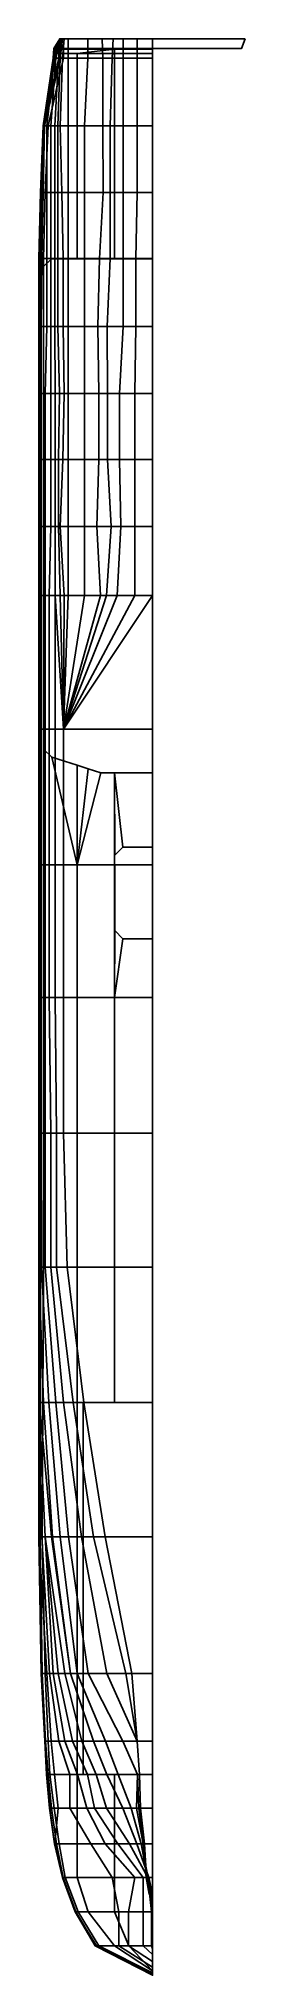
# Model space of a CAD drawing. Extents: x -4.2 to 3.4, y -36.1 to 35.8.
import ezdxf

# ---------------------------------------------------------------- set-up
doc = ezdxf.new("R2010")
doc.units = 0
doc.layers.get('0').update_dxf_attribs({"linetype": 'CONTINUOUS'})

msp = doc.modelspace()

# ---------------------------------------------------------------- linework, layer by layer
at = {"color": 1}
for points in [[(-3.44, 35.78, -0.52), (-3.44, 35.78, -0.52), (-3.67, 35.06, -0.52), (-3.685, 35.06, -0.345)], [(-3.445, 35.78, -0.21), (-3.44, 35.78, -0.52), (-3.685, 35.06, -0.345), (-3.685, 35.06, -0.21)], [(-3.44, 35.78, -0.52), (-3.44, 35.78, -0.52), (-3.64, 35.06, -0.64), (-3.67, 35.06, -0.52)], [(-3.44, 35.78, -0.52), (-3.43, 35.78, -0.67), (-3.585, 35.06, -0.74), (-3.64, 35.06, -0.64)], [(-3.43, 35.78, -0.67), (-3.405, 35.78, -0.735), (-3.495, 35.06, -0.825), (-3.585, 35.06, -0.74)], [(-3.405, 35.78, -0.735), (-3.345, 35.78, -0.785), (-3.435, 35.06, -0.855), (-3.495, 35.06, -0.825)], [(-1.46, 35.78, -0.345), (-1.875, 35.78, -0.345), (-3.445, 35.78, -0.21), (0, 35.78, -0.21)], [(-2.405, 35.78, -0.475), (-3.13, 35.78, -0.73), (-3.445, 35.78, -0.21)], [(-1.875, 35.78, -0.345), (-2.405, 35.78, -0.475), (-3.445, 35.78, -0.21)], [(-3.13, 35.78, -0.73), (-3.285, 35.78, -0.785), (-3.445, 35.78, -0.21)], [(-3.285, 35.78, -0.785), (-3.345, 35.78, -0.785), (-3.44, 35.78, -0.52), (-3.445, 35.78, -0.21)], [(-3.345, 35.78, -0.785), (-3.405, 35.78, -0.735), (-3.43, 35.78, -0.67), (-3.44, 35.78, -0.52)], [(-3.34, 35.06, -0.855), (-3.435, 35.06, -0.855), (-3.345, 35.78, -0.785), (-3.285, 35.78, -0.785)], [(-3.13, 35.06, -0.75), (-3.34, 35.06, -0.855), (-3.285, 35.78, -0.785), (-3.13, 35.78, -0.73)], [(-2.405, 35.06, -0.5), (-3.13, 35.06, -0.75), (-3.13, 35.78, -0.73), (-2.405, 35.78, -0.475)], [(-1.85, 35.06, -0.42), (-2.405, 35.06, -0.5), (-2.405, 35.78, -0.475), (-1.875, 35.78, -0.345)], [(-1.495, 35.06, -0.42), (-1.85, 35.06, -0.42), (-1.875, 35.78, -0.345), (-1.46, 35.78, -0.345)], [(-1.085, 35.06, -0.485), (-1.495, 35.06, -0.42), (-1.46, 35.78, -0.345), (-1.085, 35.78, -0.405)], [(-1.085, 35.78, -0.405), (-1.46, 35.78, -0.345), (0, 35.78, -0.21)], [(-0.57, 35.06, -0.595), (-1.085, 35.06, -0.485), (-1.085, 35.78, -0.405), (-0.57, 35.78, -0.535)], [(-0.57, 35.78, -0.54), (-1.085, 35.78, -0.405), (0, 35.78, -0.21)], [(0, 35.06, -0.77), (-0.57, 35.06, -0.595), (-0.57, 35.78, -0.535), (0, 35.78, -0.715)], [(0, 35.78, -0.715), (-0.57, 35.78, -0.54), (0, 35.78, -0.21)], [(-3.685, 35.06, -0.21), (-3.685, 35.06, -0.345), (-4.055, 32.54, -0.345), (-4.065, 32.54, -0.21)], [(-3.685, 35.06, -0.345), (-3.67, 35.06, -0.52), (-4.015, 32.54, -0.52), (-4.055, 32.54, -0.345)], [(-3.67, 35.06, -0.52), (-3.64, 35.06, -0.64), (-3.93, 32.54, -0.685), (-4.015, 32.54, -0.52)], [(-3.64, 35.06, -0.64), (-3.585, 35.06, -0.74), (-3.77, 32.54, -0.84), (-3.93, 32.54, -0.685)], [(-3.585, 35.06, -0.74), (-3.495, 35.06, -0.825), (-3.63, 32.54, -0.93), (-3.77, 32.54, -0.84)], [(-3.495, 35.06, -0.825), (-3.435, 35.06, -0.855), (-3.515, 32.54, -0.97), (-3.63, 32.54, -0.93)], [(-3.425, 32.54, -0.97), (-3.515, 32.54, -0.97), (-3.435, 35.06, -0.855), (-3.34, 35.06, -0.855)], [(-3.13, 32.54, -0.82), (-3.425, 32.54, -0.97), (-3.34, 35.06, -0.855), (-3.13, 35.06, -0.75)], [(-2.53, 32.54, -0.515), (-3.13, 32.54, -0.82), (-3.13, 35.06, -0.75), (-2.405, 35.06, -0.5)], [(-1.85, 32.54, -0.46), (-2.53, 32.54, -0.515), (-2.405, 35.06, -0.5), (-1.85, 35.06, -0.42)], [(-1.575, 32.54, -0.46), (-1.85, 32.54, -0.46), (-1.85, 35.06, -0.42), (-1.495, 35.06, -0.42)], [(-1.085, 32.54, -0.53), (-1.575, 32.54, -0.46), (-1.495, 35.06, -0.42), (-1.085, 35.06, -0.485)], [(-0.57, 32.54, -0.64), (-1.085, 32.54, -0.53), (-1.085, 35.06, -0.485), (-0.57, 35.06, -0.595)], [(0, 32.54, -0.83), (-0.57, 32.54, -0.64), (-0.57, 35.06, -0.595), (0, 35.06, -0.77)], [(-4.065, 32.54, -0.21), (-4.055, 32.54, -0.345), (-4.125, 30.07, -0.525), (-4.16, 30.07, -0.21)], [(-4.055, 32.54, -0.345), (-4.015, 32.54, -0.52), (-4.065, 30.07, -0.68), (-4.125, 30.07, -0.525)], [(-4.015, 32.54, -0.52), (-3.93, 32.54, -0.685), (-3.93, 30.07, -0.875), (-4.065, 30.07, -0.68)], [(-3.93, 32.54, -0.685), (-3.77, 32.54, -0.84), (-3.77, 30.07, -1.005), (-3.93, 30.07, -0.875)], [(-3.77, 32.54, -0.84), (-3.63, 32.54, -0.93), (-3.63, 30.07, -1.07), (-3.77, 30.07, -1.005)], [(-3.63, 32.54, -0.93), (-3.515, 32.54, -0.97), (-3.515, 30.07, -1.09), (-3.63, 30.07, -1.07)], [(-3.37, 30.07, -1.09), (-3.515, 30.07, -1.09), (-3.515, 32.54, -0.97), (-3.425, 32.54, -0.97)], [(-3.13, 30.07, -0.96), (-3.37, 30.07, -1.09), (-3.425, 32.54, -0.97), (-3.13, 32.54, -0.82)], [(-2.53, 30.07, -0.66), (-3.13, 30.07, -0.96), (-3.13, 32.54, -0.82), (-2.53, 32.54, -0.515)], [(-1.83, 30.07, -0.485), (-2.53, 30.07, -0.66), (-2.53, 32.54, -0.515), (-1.85, 32.54, -0.46)], [(-1.575, 30.07, -0.485), (-1.83, 30.07, -0.485), (-1.85, 32.54, -0.46), (-1.575, 32.54, -0.46)], [(-1.085, 30.07, -0.575), (-1.575, 30.07, -0.485), (-1.575, 32.54, -0.46), (-1.085, 32.54, -0.53)], [(-0.57, 30.07, -0.735), (-1.085, 30.07, -0.575), (-1.085, 32.54, -0.53), (-0.57, 32.54, -0.64)], [(0, 30.07, -0.985), (-0.57, 30.07, -0.735), (-0.57, 32.54, -0.64), (0, 32.54, -0.83)], [(-4.125, 30.07, -0.525), (-4.065, 30.07, -0.68), (-4.105, 27.62, -0.84), (-4.225, 27.62, -0.525)], [(-4.16, 30.07, -0.21), (-4.125, 30.07, -0.525), (-4.225, 27.62, -0.525), (-4.225, 27.62, -0.21)], [(-4.065, 30.07, -0.68), (-3.93, 30.07, -0.875), (-3.93, 27.62, -1.055), (-4.105, 27.62, -0.84)], [(-3.93, 30.07, -0.875), (-3.77, 30.07, -1.005), (-3.77, 27.62, -1.17), (-3.93, 27.62, -1.055)], [(-3.77, 30.07, -1.005), (-3.63, 30.07, -1.07), (-3.63, 27.62, -1.225), (-3.77, 27.62, -1.17)], [(-3.63, 30.07, -1.07), (-3.515, 30.07, -1.09), (-3.515, 27.62, -1.25), (-3.63, 27.62, -1.225)], [(-3.32, 27.62, -1.25), (-3.515, 27.62, -1.25), (-3.515, 30.07, -1.09), (-3.37, 30.07, -1.09)], [(-3.13, 27.62, -1.17), (-3.32, 27.62, -1.25), (-3.37, 30.07, -1.09), (-3.13, 30.07, -0.96)], [(-2.53, 27.62, -0.84), (-3.13, 27.62, -1.17), (-3.13, 30.07, -0.96), (-2.53, 30.07, -0.66)], [(-1.97, 27.62, -0.7), (-2.53, 27.62, -0.84), (-2.53, 30.07, -0.66), (-1.83, 30.07, -0.485)], [(-1.575, 27.62, -0.7), (-1.97, 27.62, -0.7), (-1.83, 30.07, -0.485), (-1.575, 30.07, -0.485)], [(-1.085, 27.62, -0.835), (-1.575, 27.62, -0.7), (-1.575, 30.07, -0.485), (-1.085, 30.07, -0.575)], [(-0.625, 27.62, -1.065), (-1.085, 27.62, -0.835), (-1.085, 30.07, -0.575), (-0.57, 30.07, -0.735)], [(0, 27.62, -1.48), (-0.625, 27.62, -1.065), (-0.57, 30.07, -0.735), (0, 30.07, -0.985)], [(-4.225, 27.62, -0.525), (-4.105, 27.62, -0.84), (-4.135, 25.1, -0.905), (-4.225, 25.1, -0.655)], [(-4.225, 27.62, -0.21), (-4.225, 27.62, -0.525), (-4.225, 25.1, -0.655), (-4.225, 25.1, -0.21)], [(-4.105, 27.62, -0.84), (-3.93, 27.62, -1.055), (-3.93, 25.1, -1.165), (-4.135, 25.1, -0.905)], [(-3.93, 27.62, -1.055), (-3.77, 27.62, -1.17), (-3.77, 25.1, -1.28), (-3.93, 25.1, -1.165)], [(-3.77, 27.62, -1.17), (-3.63, 27.62, -1.225), (-3.63, 25.1, -1.345), (-3.77, 25.1, -1.28)], [(-3.63, 27.62, -1.225), (-3.515, 27.62, -1.25), (-3.515, 25.1, -1.37), (-3.63, 25.1, -1.345)], [(-3.32, 25.1, -1.37), (-3.515, 25.1, -1.37), (-3.515, 27.62, -1.25), (-3.32, 27.62, -1.25)], [(-3.13, 25.1, -1.29), (-3.32, 25.1, -1.37), (-3.32, 27.62, -1.25), (-3.13, 27.62, -1.17)], [(-2.53, 25.1, -1.04), (-3.13, 25.1, -1.29), (-3.13, 27.62, -1.17), (-2.53, 27.62, -0.84)], [(-2.025, 25.1, -0.94), (-2.53, 25.1, -1.04), (-2.53, 27.62, -0.84), (-1.97, 27.62, -0.7)], [(-1.685, 25.1, -0.94), (-2.025, 25.1, -0.94), (-1.97, 27.62, -0.7), (-1.575, 27.62, -0.7)], [(-1.085, 25.1, -1.08), (-1.685, 25.1, -0.94), (-1.575, 27.62, -0.7), (-1.085, 27.62, -0.835)], [(-0.625, 25.1, -1.38), (-1.085, 25.1, -1.08), (-1.085, 27.62, -0.835), (-0.625, 27.62, -1.065)], [(0, 25.1, -1.98), (-0.625, 25.1, -1.38), (-0.625, 27.62, -1.065), (0, 27.62, -1.48)], [(-4.225, 25.1, -0.655), (-4.135, 25.1, -0.905), (-4.135, 22.61, -1.01), (-4.225, 22.61, -0.74)], [(-4.225, 25.1, -0.21), (-4.225, 25.1, -0.655), (-4.225, 22.61, -0.74), (-4.225, 22.61, -0.21)], [(-4.135, 25.1, -0.905), (-3.93, 25.1, -1.165), (-3.98, 22.61, -1.225), (-4.135, 22.61, -1.01)], [(-3.93, 25.1, -1.165), (-3.77, 25.1, -1.28), (-3.77, 22.61, -1.4), (-3.98, 22.61, -1.225)], [(-3.77, 25.1, -1.28), (-3.63, 25.1, -1.345), (-3.61, 22.61, -1.48), (-3.77, 22.61, -1.4)], [(-3.63, 25.1, -1.345), (-3.515, 25.1, -1.37), (-3.45, 22.61, -1.51), (-3.61, 22.61, -1.48)], [(-3.275, 22.61, -1.505), (-3.45, 22.61, -1.51), (-3.515, 25.1, -1.37), (-3.32, 25.1, -1.37)], [(-3.13, 22.61, -1.44), (-3.275, 22.61, -1.505), (-3.32, 25.1, -1.37), (-3.13, 25.1, -1.29)], [(-2.53, 22.61, -1.215), (-3.13, 22.61, -1.44), (-3.13, 25.1, -1.29), (-2.53, 25.1, -1.04)], [(-1.99, 22.61, -1.13), (-2.53, 22.61, -1.215), (-2.53, 25.1, -1.04), (-2.025, 25.1, -0.94)], [(-1.665, 22.61, -1.135), (-1.99, 22.61, -1.13), (-2.025, 25.1, -0.94), (-1.685, 25.1, -0.94)], [(-1.23, 22.61, -1.225), (-1.665, 22.61, -1.135), (-1.685, 25.1, -0.94), (-1.085, 25.1, -1.08)], [(-0.655, 22.61, -1.505), (-1.23, 22.61, -1.225), (-1.085, 25.1, -1.08), (-0.625, 25.1, -1.38)], [(0, 22.61, -1.98), (-0.655, 22.61, -1.505), (-0.625, 25.1, -1.38), (0, 25.1, -1.98)], [(-4.225, 22.61, -0.74), (-4.135, 22.61, -1.01), (-4.135, 20.15, -1.1), (-4.225, 20.15, -0.74)], [(-4.225, 22.61, -0.21), (-4.225, 22.61, -0.74), (-4.225, 20.15, -0.74), (-4.225, 20.15, -0.21)], [(-4.135, 22.61, -1.01), (-3.98, 22.61, -1.225), (-3.98, 20.15, -1.345), (-4.135, 20.15, -1.1)], [(-3.98, 22.61, -1.225), (-3.77, 22.61, -1.4), (-3.77, 20.15, -1.535), (-3.98, 20.15, -1.345)], [(-3.77, 22.61, -1.4), (-3.61, 22.61, -1.48), (-3.61, 20.15, -1.615), (-3.77, 20.15, -1.535)], [(-3.61, 22.61, -1.48), (-3.45, 22.61, -1.51), (-3.49, 20.15, -1.65), (-3.61, 20.15, -1.615)], [(-3.325, 20.15, -1.65), (-3.49, 20.15, -1.65), (-3.45, 22.61, -1.51), (-3.275, 22.61, -1.505)], [(-3.13, 20.15, -1.595), (-3.325, 20.15, -1.65), (-3.275, 22.61, -1.505), (-3.13, 22.61, -1.44)], [(-2.53, 20.15, -1.435), (-3.13, 20.15, -1.595), (-3.13, 22.61, -1.44), (-2.53, 22.61, -1.215)], [(-1.99, 20.15, -1.37), (-2.53, 20.15, -1.435), (-2.53, 22.61, -1.215), (-1.99, 22.61, -1.13)], [(-1.665, 20.15, -1.37), (-1.99, 20.15, -1.37), (-1.99, 22.61, -1.13), (-1.665, 22.61, -1.135)], [(-1.23, 20.15, -1.44), (-1.665, 20.15, -1.37), (-1.665, 22.61, -1.135), (-1.23, 22.61, -1.225)], [(-0.655, 20.15, -1.645), (-1.23, 20.15, -1.44), (-1.23, 22.61, -1.225), (-0.655, 22.61, -1.505)], [(0, 20.15, -1.98), (-0.655, 20.15, -1.645), (-0.655, 22.61, -1.505), (0, 22.61, -1.98)], [(-4.225, 20.15, -0.21), (-4.225, 20.15, -0.74), (-4.225, 17.67, -0.99), (-4.225, 17.67, -0.21)], [(-4.225, 20.15, -0.74), (-4.135, 20.15, -1.1), (-4.135, 17.67, -1.255), (-4.225, 17.67, -0.99)], [(-4.135, 20.15, -1.1), (-3.98, 20.15, -1.345), (-3.98, 17.67, -1.47), (-4.135, 17.67, -1.255)], [(-3.98, 20.15, -1.345), (-3.77, 20.15, -1.535), (-3.77, 17.67, -1.665), (-3.98, 17.67, -1.47)], [(-3.77, 20.15, -1.535), (-3.61, 20.15, -1.615), (-3.61, 17.67, -1.74), (-3.77, 17.67, -1.665)], [(-3.61, 20.15, -1.615), (-3.49, 20.15, -1.65), (-3.49, 17.67, -1.77), (-3.61, 17.67, -1.74)], [(-3.425, 17.67, -1.77), (-3.49, 17.67, -1.77), (-3.49, 20.15, -1.65), (-3.325, 20.15, -1.65)], [(-3.13, 17.67, -1.72), (-3.425, 17.67, -1.77), (-3.325, 20.15, -1.65), (-3.13, 20.15, -1.595)], [(-2.53, 17.67, -1.64), (-3.13, 17.67, -1.72), (-3.13, 20.15, -1.595), (-2.53, 20.15, -1.435)], [(-2.07, 17.67, -1.595), (-2.53, 17.67, -1.64), (-2.53, 20.15, -1.435), (-1.99, 20.15, -1.37)], [(-1.535, 17.67, -1.595), (-2.07, 17.67, -1.595), (-1.99, 20.15, -1.37), (-1.665, 20.15, -1.37)], [(-1.175, 17.67, -1.655), (-1.535, 17.67, -1.595), (-1.665, 20.15, -1.37), (-1.23, 20.15, -1.44)], [(-0.655, 17.67, -1.76), (-1.175, 17.67, -1.655), (-1.23, 20.15, -1.44), (-0.655, 20.15, -1.645)], [(0, 17.67, -1.98), (-0.655, 17.67, -1.76), (-0.655, 20.15, -1.645), (0, 20.15, -1.98)], [(-4.225, 17.67, -0.21), (-4.225, 17.67, -0.99), (-4.225, 15.1, -1.15), (-4.225, 15.1, -0.21)], [(-4.225, 17.67, -0.99), (-4.135, 17.67, -1.255), (-4.135, 15.1, -1.375), (-4.225, 15.1, -1.15)], [(-4.135, 17.67, -1.255), (-3.98, 17.67, -1.47), (-3.98, 15.1, -1.59), (-4.135, 15.1, -1.375)], [(-3.98, 17.67, -1.47), (-3.77, 17.67, -1.665), (-3.835, 15.1, -1.72), (-3.98, 15.1, -1.59)], [(-3.77, 17.67, -1.665), (-3.61, 17.67, -1.74), (-3.61, 15.1, -1.845), (-3.835, 15.1, -1.72)], [(-3.61, 17.67, -1.74), (-3.49, 17.67, -1.77), (-3.43, 15.1, -1.88), (-3.61, 15.1, -1.845)], [(-3.28, 15.1, -1.88), (-3.43, 15.1, -1.88), (-3.49, 17.67, -1.77), (-3.425, 17.67, -1.77)], [(-3.13, 15.1, -1.86), (-3.28, 15.1, -1.88), (-3.425, 17.67, -1.77), (-3.13, 17.67, -1.72)], [(-2.53, 15.1, -1.815), (-3.13, 15.1, -1.86), (-3.13, 17.67, -1.72), (-2.53, 17.67, -1.64)], [(-1.93, 15.1, -1.795), (-2.53, 15.1, -1.815), (-2.53, 17.67, -1.64), (-2.07, 17.67, -1.595)], [(-1.705, 15.1, -1.795), (-1.93, 15.1, -1.795), (-2.07, 17.67, -1.595), (-1.535, 17.67, -1.595)], [(-1.315, 15.1, -1.815), (-1.705, 15.1, -1.795), (-1.535, 17.67, -1.595), (-1.175, 17.67, -1.655)], [(-0.655, 15.1, -1.875), (-1.315, 15.1, -1.815), (-1.175, 17.67, -1.655), (-0.655, 17.67, -1.76)], [(0, 15.1, -1.98), (-0.655, 15.1, -1.875), (-0.655, 17.67, -1.76), (0, 17.67, -1.98)], [(-4.225, 15.1, -0.21), (-4.225, 15.1, -1.15), (-4.225, 10.14, -1.22), (-4.225, 10.14, -0.21)], [(-4.225, 15.1, -1.15), (-4.135, 15.1, -1.375), (-4.135, 10.14, -1.435), (-4.225, 10.14, -1.22)], [(-4.135, 15.1, -1.375), (-3.98, 15.1, -1.59), (-3.98, 10.14, -1.655), (-4.135, 10.14, -1.435)], [(-3.98, 15.1, -1.59), (-3.835, 15.1, -1.72), (-3.835, 10.14, -1.78), (-3.98, 10.14, -1.655)], [(-3.835, 15.1, -1.72), (-3.61, 15.1, -1.845), (-3.61, 10.14, -1.895), (-3.835, 10.14, -1.78)], [(-3.61, 15.1, -1.845), (-3.61, 15.1, -1.845), (-3.305, 10.14, -1.95), (-3.61, 10.14, -1.895)], [(-3.61, 15.1, -1.845), (-3.61, 15.1, -1.845), (-3.43, 15.1, -1.88), (-3.305, 10.14, -1.95)], [(-3.43, 15.1, -1.88), (-3.43, 15.1, -1.88), (-3.28, 15.1, -1.88), (-3.305, 10.14, -1.95)], [(0, 10.14, -1.99), (-3.305, 10.14, -1.95), (0, 15.1, -1.98)], [(-0.655, 15.1, -1.875), (-0.655, 15.1, -1.875), (0, 15.1, -1.98), (-3.305, 10.14, -1.95)], [(-1.315, 15.1, -1.815), (-1.315, 15.1, -1.815), (-0.655, 15.1, -1.875), (-3.305, 10.14, -1.95)], [(-1.705, 15.1, -1.795), (-1.705, 15.1, -1.795), (-1.315, 15.1, -1.815), (-3.305, 10.14, -1.95)], [(-1.93, 15.1, -1.795), (-1.93, 15.1, -1.795), (-1.705, 15.1, -1.795), (-3.305, 10.14, -1.95)], [(-2.53, 15.1, -1.815), (-2.53, 15.1, -1.815), (-1.93, 15.1, -1.795), (-3.305, 10.14, -1.95)], [(-3.13, 15.1, -1.86), (-3.13, 15.1, -1.86), (-2.53, 15.1, -1.815), (-3.305, 10.14, -1.95)], [(-3.28, 15.1, -1.88), (-3.28, 15.1, -1.88), (-3.13, 15.1, -1.86), (-3.305, 10.14, -1.95)], [(-4.225, 10.14, -1.22), (-4.135, 10.14, -1.435), (-4.135, 5.1, -1.435), (-4.225, 5.1, -1.22)], [(-4.225, 10.14, -0.21), (-4.225, 10.14, -1.22), (-4.225, 5.1, -1.22), (-4.225, 5.1, -0.21)], [(-4.135, 10.14, -1.435), (-3.98, 10.14, -1.655), (-3.98, 5.1, -1.655), (-4.135, 5.1, -1.435)], [(-3.98, 10.14, -1.655), (-3.835, 10.14, -1.78), (-3.835, 5.1, -1.78), (-3.98, 5.1, -1.655)], [(-3.835, 10.14, -1.78), (-3.61, 10.14, -1.895), (-3.61, 5.1, -1.895), (-3.835, 5.1, -1.78)], [(-3.61, 10.14, -1.895), (-3.305, 10.14, -1.95), (-3.305, 5.1, -1.95), (-3.61, 5.1, -1.895)], [(0, 5.1, -1.99), (-3.305, 5.1, -1.95), (-3.305, 10.14, -1.95), (0, 10.14, -1.99)], [(-4.225, 5.1, -0.21), (-4.225, 5.1, -1.22), (-4.225, 0.18, -1.22), (-4.225, 0.18, -0.21)], [(-4.225, 5.1, -1.22), (-4.135, 5.1, -1.435), (-4.135, 0.18, -1.435), (-4.225, 0.18, -1.22)], [(-4.135, 5.1, -1.435), (-3.98, 5.1, -1.655), (-3.98, 0.18, -1.655), (-4.135, 0.18, -1.435)], [(-3.98, 5.1, -1.655), (-3.835, 5.1, -1.78), (-3.835, 0.18, -1.78), (-3.98, 0.18, -1.655)], [(-3.835, 5.1, -1.78), (-3.61, 5.1, -1.895), (-3.61, 0.18, -1.895), (-3.835, 0.18, -1.78)], [(-3.61, 5.1, -1.895), (-3.305, 5.1, -1.95), (-3.305, 0.18, -1.95), (-3.61, 0.18, -1.895)], [(0, 0.18, -1.99), (-3.305, 0.18, -1.95), (-3.305, 5.1, -1.95), (0, 5.1, -1.99)], [(-4.225, 0.18, -0.21), (-4.225, 0.18, -1.22), (-4.225, -4.86, -1.22), (-4.225, -4.86, -0.21)], [(-4.225, 0.18, -1.22), (-4.135, 0.18, -1.435), (-4.14, -4.86, -1.495), (-4.225, -4.86, -1.22)], [(-4.135, 0.18, -1.435), (-3.98, 0.18, -1.655), (-3.98, -4.86, -1.72), (-4.14, -4.86, -1.495)], [(-3.98, 0.18, -1.655), (-3.835, 0.18, -1.78), (-3.775, -4.86, -1.885), (-3.98, -4.86, -1.72)], [(-3.835, 0.18, -1.78), (-3.61, 0.18, -1.895), (-3.56, -4.86, -1.97), (-3.775, -4.86, -1.885)], [(-3.61, 0.18, -1.895), (-3.305, 0.18, -1.95), (-3.305, -4.86, -1.99), (-3.56, -4.86, -1.97)], [(0, -4.86, -1.99), (-3.305, -4.86, -1.99), (-3.305, 0.18, -1.95), (0, 0.18, -1.99)], [(-4.225, -4.86, -1.22), (-4.14, -4.86, -1.495), (-4.125, -9.84, -1.07), (-4.225, -9.84, -0.73)], [(-4.225, -4.86, -0.21), (-4.225, -4.86, -1.22), (-4.225, -9.84, -0.73), (-4.225, -9.84, -0.21)], [(-4.14, -4.86, -1.495), (-3.98, -4.86, -1.72), (-3.98, -9.84, -1.345), (-4.125, -9.84, -1.07)], [(-3.98, -4.86, -1.72), (-3.775, -4.86, -1.885), (-3.775, -9.84, -1.585), (-3.98, -9.84, -1.345)], [(-3.775, -4.86, -1.885), (-3.56, -4.86, -1.97), (-3.56, -9.84, -1.72), (-3.775, -9.84, -1.585)], [(-3.56, -4.86, -1.97), (-3.305, -4.86, -1.99), (-3.165, -9.84, -1.845), (-3.56, -9.84, -1.72)], [(0, -9.84, -1.815), (-3.165, -9.84, -1.845), (-3.305, -4.86, -1.99), (0, -4.86, -1.99)], [(-4.225, -9.84, -0.73), (-4.125, -9.84, -1.07), (-3.845, -14.86, -1.07), (-4.045, -14.86, -0.73)], [(-4.225, -9.84, -0.21), (-4.225, -9.84, -0.73), (-4.045, -14.86, -0.73), (-4.2, -14.86, -0.21)], [(-4.125, -9.84, -1.07), (-3.98, -9.84, -1.345), (-3.595, -14.86, -1.315), (-3.845, -14.86, -1.07)], [(-3.98, -9.84, -1.345), (-3.775, -9.84, -1.585), (-3.3, -14.86, -1.515), (-3.595, -14.86, -1.315)], [(-3.775, -9.84, -1.585), (-3.56, -9.84, -1.72), (-2.94, -14.86, -1.655), (-3.3, -14.86, -1.515)], [(-3.56, -9.84, -1.72), (-3.165, -9.84, -1.845), (-2.545, -14.86, -1.7), (-2.94, -14.86, -1.655)], [(0, -14.86, -1.675), (-2.545, -14.86, -1.7), (-3.165, -9.84, -1.845), (0, -9.84, -1.815)], [(-4.2, -14.86, -0.21), (-4.045, -14.86, -0.73), (-3.715, -19.85, -0.295), (-3.755, -19.85, -0.21)], [(-4.045, -14.86, -0.73), (-3.845, -14.86, -1.07), (-3.435, -19.85, -0.72), (-3.715, -19.85, -0.295)], [(-3.845, -14.86, -1.07), (-3.595, -14.86, -1.315), (-3.115, -19.85, -1.015), (-3.435, -19.85, -0.72)], [(-3.595, -14.86, -1.315), (-3.3, -14.86, -1.515), (-2.64, -19.85, -1.3), (-3.115, -19.85, -1.015)], [(-3.3, -14.86, -1.515), (-2.94, -14.86, -1.655), (-2.19, -19.85, -1.465), (-2.64, -19.85, -1.3)], [(-2.94, -14.86, -1.655), (-2.545, -14.86, -1.7), (-1.76, -19.85, -1.53), (-2.19, -19.85, -1.465)], [(0, -19.85, -1.53), (-1.76, -19.85, -1.53), (-2.545, -14.86, -1.7), (0, -14.86, -1.675)], [(-3.755, -19.85, -0.21), (-3.715, -19.85, -0.295), (-3.045, -24.925, -0.21)], [(-3.715, -19.85, -0.295), (-3.435, -19.85, -0.72), (-2.795, -24.925, -0.425), (-3.045, -24.925, -0.21)], [(-3.435, -19.85, -0.72), (-3.115, -19.85, -1.015), (-2.395, -24.925, -0.695), (-2.795, -24.925, -0.425)], [(-3.115, -19.85, -1.015), (-2.64, -19.85, -1.3), (-1.69, -24.925, -1.065), (-2.395, -24.925, -0.695)], [(-2.64, -19.85, -1.3), (-2.19, -19.85, -1.465), (-0.99, -24.925, -1.325), (-1.69, -24.925, -1.065)], [(-2.19, -19.85, -1.465), (-1.76, -19.85, -1.53), (-0.765, -24.925, -1.37), (-0.99, -24.925, -1.325)], [(0, -24.925, -1.37), (-0.765, -24.925, -1.37), (-1.76, -19.85, -1.53), (0, -19.85, -1.53)], [(-3.045, -24.925, -0.21), (-2.795, -24.925, -0.425), (-1.74, -27.44, -0.595), (-2.195, -27.44, -0.21)], [(-2.795, -24.925, -0.425), (-2.395, -24.925, -0.695), (-1.1, -27.44, -1.01), (-1.74, -27.44, -0.595)], [(-2.395, -24.925, -0.695), (-1.69, -24.925, -1.065), (-0.57, -27.44, -1.285), (-1.1, -27.44, -1.01)], [(-1.69, -24.925, -1.065), (-0.99, -24.925, -1.325), (-0.57, -27.44, -1.285)], [(-0.99, -24.925, -1.325), (-0.765, -24.925, -1.37), (-0.57, -27.44, -1.285)], [(0, -27.44, -1.285), (-0.57, -27.44, -1.285), (-0.765, -24.925, -1.37), (0, -24.925, -1.37)], [(-2.195, -27.44, -0.21), (-1.74, -27.44, -0.595), (-1.28, -28.67, -0.595), (-1.695, -28.67, -0.21)], [(-1.74, -27.44, -0.595), (-1.1, -27.44, -1.01), (-0.56, -28.67, -1.225), (-1.28, -28.67, -0.595)], [(-1.1, -27.44, -1.01), (-0.57, -27.44, -1.285), (-0.48, -28.67, -1.25), (-0.56, -28.67, -1.225)], [(0, -28.67, -1.25), (-0.48, -28.67, -1.25), (-0.57, -27.44, -1.285), (0, -27.44, -1.285)], [(-1.695, -28.67, -0.21), (-1.28, -28.67, -0.595), (-0.795, -29.93, -0.595), (-1.105, -29.93, -0.21)], [(-1.28, -28.67, -0.595), (-0.56, -28.67, -1.225), (-0.59, -29.93, -0.955), (-0.795, -29.93, -0.595)], [(-0.56, -28.67, -1.225), (-0.56, -28.67, -1.225), (-0.505, -29.93, -1.16), (-0.59, -29.93, -0.955)], [(-0.56, -28.67, -1.225), (-0.48, -28.67, -1.25), (-0.45, -29.93, -1.22), (-0.505, -29.93, -1.16)], [(0, -29.93, -1.22), (-0.45, -29.93, -1.22), (-0.48, -28.67, -1.25), (0, -28.67, -1.25)], [(-1.105, -29.93, -0.21), (-0.795, -29.93, -0.595), (-0.415, -31.245, -0.595), (-0.58, -31.245, -0.21)], [(-0.795, -29.93, -0.595), (-0.59, -29.93, -0.955), (-0.35, -31.245, -0.955), (-0.415, -31.245, -0.595)], [(-0.59, -29.93, -0.955), (-0.505, -29.93, -1.16), (-0.35, -31.245, -1.14), (-0.35, -31.245, -0.955)], [(-0.505, -29.93, -1.16), (-0.45, -29.93, -1.22), (-0.295, -31.245, -1.17), (-0.35, -31.245, -1.14)], [(0, -31.245, -1.17), (-0.295, -31.245, -1.17), (-0.45, -29.93, -1.22), (0, -29.93, -1.22)], [(-0.58, -31.245, -0.21), (-0.415, -31.245, -0.595), (-0.155, -32.505, -0.605), (-0.135, -32.505, -0.21)], [(-0.415, -31.245, -0.595), (-0.415, -31.245, -0.595), (-0.185, -32.505, -0.775), (-0.155, -32.505, -0.605)], [(-0.415, -31.245, -0.595), (-0.35, -31.245, -0.955), (-0.235, -32.505, -0.955), (-0.185, -32.505, -0.775)], [(-0.35, -31.245, -0.955), (-0.35, -31.245, -1.14), (-0.24, -32.505, -1.09), (-0.235, -32.505, -0.955)], [(-0.35, -31.245, -1.14), (-0.295, -31.245, -1.17), (-0.22, -32.505, -1.115), (-0.24, -32.505, -1.09)], [(0, -32.505, -1.115), (-0.22, -32.505, -1.115), (-0.295, -31.245, -1.17), (0, -31.245, -1.17)], [(-0.24, -32.505, -1.09), (-0.22, -32.505, -1.115), (-0.05, -33.115, -1.08), (-0.095, -33.115, -1.04)], [(-0.235, -32.505, -0.955), (-0.24, -32.505, -1.09), (-0.095, -33.115, -1.04), (-0.125, -33.115, -0.955)], [(-0.185, -32.505, -0.775), (-0.235, -32.505, -0.955), (-0.125, -33.115, -0.955), (-0.07, -33.115, -0.775)], [(0, -33.115, -1.08), (-0.05, -33.115, -1.08), (-0.22, -32.505, -1.115), (0, -32.505, -1.115)], [(-0.155, -32.505, -0.605), (-0.185, -32.505, -0.775), (-0.07, -33.115, -0.775), (-0.03, -33.115, -0.71)], [(-0.135, -32.505, -0.21), (-0.155, -32.505, -0.605), (-0.03, -33.115, -0.71), (0, -33.115, -0.7)], [(-0.07, -33.115, -0.775), (-0.125, -33.115, -0.955), (0, -33.19, -0.955), (0, -33.22, -0.775)], [(-0.125, -33.115, -0.955), (-0.095, -33.115, -1.04), (0, -33.16, -1.04), (0, -33.19, -0.955)], [(-0.095, -33.115, -1.04), (-0.05, -33.115, -1.08), (0, -33.13, -1.07), (0, -33.16, -1.04)], [(-0.03, -33.115, -0.71), (-0.07, -33.115, -0.775), (0, -33.22, -0.775), (0, -33.18, -0.71)], [(0, -33.13, -1.07), (0, -33.13, -1.07), (-0.05, -33.115, -1.08), (0, -33.115, -1.08)], [(0, -33.115, -0.7), (-0.03, -33.115, -0.71), (0, -33.18, -0.71), (0, -33.15, -0.7)]]:
    msp.add_3dface(points, dxfattribs=at)
for points in [[(-3.445, 35.78, 0.245), (-3.445, 35.78, -0.21), (-3.685, 35.06, -0.21), (-3.67, 35.42, 1.425)], [(-3.67, 35.42, 1.425), (-3.685, 35.06, -0.21), (-3.685, 35.06, -0.21), (-3.67, 35.39, 1.605)], [(-3.67, 35.39, 1.605), (-3.685, 35.06, -0.21), (-3.685, 35.06, -0.21), (-3.67, 35.23, 1.735)], [(-3.445, 35.78, 0.245), (-3.445, 35.78, 0.245), (-3.67, 35.42, 1.425), (-3.605, 35.42, 2)], [(-3.605, 35.42, 2), (-3.67, 35.42, 1.425), (-3.67, 35.39, 1.605), (-3.605, 35.39, 2.18)], [(-3.605, 35.39, 2.18), (-3.67, 35.39, 1.605), (-3.67, 35.23, 1.735), (-3.605, 35.23, 2.31)], [(-3.445, 35.78, 0.245), (-3.445, 35.78, 0.245), (-3.605, 35.42, 2), (-3.48, 35.42, 2.575)], [(-3.48, 35.42, 2.575), (-3.605, 35.42, 2), (-3.605, 35.39, 2.18), (-3.48, 35.39, 2.755)], [(-3.48, 35.39, 2.755), (-3.605, 35.39, 2.18), (-3.605, 35.23, 2.31), (-3.48, 35.23, 2.885)], [(-3.445, 35.78, 0.245), (-3.445, 35.78, 0.245), (-3.48, 35.42, 2.575), (-3.415, 35.42, 2.675)], [(-3.415, 35.42, 2.675), (-3.48, 35.42, 2.575), (-3.48, 35.39, 2.755), (-3.415, 35.39, 2.855)], [(-3.415, 35.39, 2.855), (-3.48, 35.39, 2.755), (-3.48, 35.23, 2.885), (-3.415, 35.23, 2.985)], [(-3.445, 35.78, 0.245), (-3.445, 35.78, 0.245), (-3.415, 35.42, 2.675), (-3.31, 35.42, 2.72)], [(0, 35.78, 0.245), (-3.445, 35.78, 0.245), (-3.31, 35.42, 2.72), (0, 35.42, 2.82)], [(0, 35.78, -0.21), (-3.445, 35.78, -0.21), (-3.445, 35.78, 0.245), (0, 35.78, 0.245)], [(-3.31, 35.42, 2.72), (-3.415, 35.42, 2.675), (-3.415, 35.39, 2.855), (-3.31, 35.39, 2.9)], [(-3.31, 35.39, 2.9), (-3.415, 35.39, 2.855), (-3.415, 35.23, 2.985), (-3.31, 35.23, 3.03)], [(0, 35.42, 2.82), (-3.31, 35.42, 2.72), (-3.31, 35.39, 2.9), (-1.415, 35.39, 2.98)], [(-1.415, 35.39, 2.98), (-3.31, 35.39, 2.9), (-3.31, 35.23, 3.03), (-2.8, 35.23, 3.055)], [(-1.415, 35.39, 2.98), (-1.415, 35.39, 2.98), (-2.8, 35.23, 3.055), (-1.415, 35.23, 3.11)], [(0, 35.42, 2.82), (0, 35.42, 2.82), (-1.415, 35.39, 2.98)], [(0, 35.42, 2.82), (0, 35.42, 2.82), (-1.415, 35.39, 2.98), (0, 35.39, 3)], [(0, 35.39, 3), (-1.415, 35.39, 2.98), (-1.415, 35.23, 3.11), (0, 35.23, 3.13)], [(3.445, 35.78, 0.245), (0, 35.78, 0.245), (0, 35.42, 2.82), (3.31, 35.42, 2.72)], [(-3.48, 35.06, 2.885), (-4.065, 32.54, -0.21), (-4.065, 32.54, -0.21), (-4.065, 32.54, 2.885)], [(-3.415, 35.06, 2.985), (-3.48, 35.06, 2.885), (-4.065, 32.54, 2.885), (-4.005, 32.54, 2.965)], [(-3.605, 35.06, 2.31), (-3.67, 35.06, 1.735), (-4.065, 32.54, -0.21)], [(-3.67, 35.06, 1.735), (-3.685, 35.06, -0.21), (-3.685, 35.06, -0.21), (-4.065, 32.54, -0.21)], [(-3.48, 35.06, 2.885), (-3.605, 35.06, 2.31), (-4.065, 32.54, -0.21)], [(-3.31, 35.06, 3.03), (-3.415, 35.06, 2.985), (-4.005, 32.54, 2.965), (-3.87, 32.54, 3)], [(-3.67, 35.23, 1.735), (-3.685, 35.06, -0.21), (-3.685, 35.06, -0.21), (-3.67, 35.06, 1.735)], [(-3.605, 35.23, 2.31), (-3.67, 35.23, 1.735), (-3.67, 35.06, 1.735), (-3.605, 35.06, 2.31)], [(-3.48, 35.23, 2.885), (-3.605, 35.23, 2.31), (-3.605, 35.06, 2.31), (-3.48, 35.06, 2.885)], [(-3.415, 35.23, 2.985), (-3.48, 35.23, 2.885), (-3.48, 35.06, 2.885), (-3.415, 35.06, 2.985)], [(-3.31, 35.23, 3.03), (-3.415, 35.23, 2.985), (-3.415, 35.06, 2.985), (-3.31, 35.06, 3.03)], [(-4.065, 32.54, 2.885), (-4.065, 32.54, -0.21), (-4.16, 30.07, -0.21), (-4.16, 30.07, 2.885)], [(-4.005, 32.54, 2.965), (-4.065, 32.54, 2.885), (-4.16, 30.07, 2.885), (-4.095, 30.07, 2.965)], [(-3.87, 32.54, 3), (-4.005, 32.54, 2.965), (-4.095, 30.07, 2.965), (-3.99, 30.07, 2.995)], [(-4.16, 30.07, 2.885), (-4.16, 30.07, -0.21), (-4.225, 27.62, -0.21), (-4.225, 27.62, 2.885)], [(-4.095, 30.07, 2.965), (-4.16, 30.07, 2.885), (-4.225, 27.62, 2.885), (-4.155, 27.62, 2.965)], [(-3.99, 30.07, 2.995), (-4.095, 30.07, 2.965), (-4.155, 27.62, 2.965), (-4.045, 27.62, 2.99)], [(-4.225, 27.62, 2.885), (-4.225, 27.62, -0.21), (-4.225, 25.1, -0.21), (-4.225, 25.1, 2.885)], [(-4.155, 27.62, 2.965), (-4.225, 27.62, 2.885), (-4.225, 25.1, 2.885), (-4.155, 25.1, 2.965)], [(-4.045, 27.62, 2.99), (-4.155, 27.62, 2.965), (-4.155, 25.1, 2.965), (-4.045, 25.1, 2.99)], [(-4.225, 25.1, 2.885), (-4.225, 25.1, -0.21), (-4.225, 22.61, -0.21), (-4.225, 22.61, 2.885)], [(-4.155, 25.1, 2.965), (-4.225, 25.1, 2.885), (-4.225, 22.61, 2.885), (-4.155, 22.61, 2.965)], [(-4.045, 25.1, 2.99), (-4.155, 25.1, 2.965), (-4.155, 22.61, 2.965), (-4.045, 22.61, 2.99)], [(-4.225, 22.61, 2.885), (-4.225, 22.61, -0.21), (-4.225, 20.15, -0.21), (-4.225, 20.15, 2.885)], [(-4.155, 22.61, 2.965), (-4.225, 22.61, 2.885), (-4.225, 20.15, 2.885), (-4.155, 20.15, 2.965)], [(-4.045, 22.61, 2.99), (-4.155, 22.61, 2.965), (-4.155, 20.15, 2.965), (-4.045, 20.15, 2.99)], [(-4.225, 20.15, 2.885), (-4.225, 20.15, -0.21), (-4.225, 17.67, -0.21), (-4.225, 17.67, 2.885)], [(-4.155, 20.15, 2.965), (-4.225, 20.15, 2.885), (-4.225, 17.67, 2.885), (-4.155, 17.67, 2.965)], [(-4.045, 20.15, 2.99), (-4.155, 20.15, 2.965), (-4.155, 17.67, 2.965), (-4.045, 17.67, 2.99)], [(-4.225, 17.67, 2.885), (-4.225, 17.67, -0.21), (-4.225, 15.1, -0.21), (-4.225, 15.1, 2.885)], [(-4.155, 17.67, 2.965), (-4.225, 17.67, 2.885), (-4.225, 15.1, 2.885), (-4.155, 15.1, 2.965)], [(-4.045, 17.67, 2.99), (-4.155, 17.67, 2.965), (-4.155, 15.1, 2.965), (-4.045, 15.1, 2.99)], [(-4.225, 15.1, 2.885), (-4.225, 15.1, -0.21), (-4.225, 10.14, -0.21), (-4.225, 10.14, 2.885)], [(-4.155, 15.1, 2.965), (-4.225, 15.1, 2.885), (-4.225, 10.14, 2.885), (-4.155, 10.14, 2.965)], [(-4.045, 15.1, 2.99), (-4.155, 15.1, 2.965), (-4.155, 10.14, 2.965), (-4.045, 10.14, 2.99)], [(-4.225, 10.14, 2.885), (-4.225, 10.14, -0.21), (-4.225, 5.1, -0.21), (-4.225, 5.1, 2.885)], [(-4.155, 10.14, 2.965), (-4.225, 10.14, 2.885), (-4.225, 5.1, 2.885), (-4.155, 5.1, 2.965)], [(-4.045, 10.14, 2.99), (-4.155, 10.14, 2.965), (-4.155, 5.1, 2.965), (-4.045, 5.1, 2.99)], [(-4.225, 5.1, 2.885), (-4.225, 5.1, -0.21), (-4.225, 0.18, -0.21), (-4.225, 0.18, 2.885)], [(-4.155, 5.1, 2.965), (-4.225, 5.1, 2.885), (-4.225, 0.18, 2.885), (-4.155, 0.18, 2.965)], [(-4.045, 5.1, 2.99), (-4.155, 5.1, 2.965), (-4.155, 0.18, 2.965), (-4.045, 0.18, 2.99)], [(-4.225, 0.18, 2.885), (-4.225, 0.18, -0.21), (-4.225, -4.86, -0.21), (-4.225, -4.86, 2.825)], [(-4.155, 0.18, 2.965), (-4.225, 0.18, 2.885), (-4.225, -4.86, 2.825), (-4.155, -4.86, 2.92)], [(-4.045, 0.18, 2.99), (-4.155, 0.18, 2.965), (-4.155, -4.86, 2.92), (-4.045, -4.86, 2.955)], [(-4.225, -4.86, 2.825), (-4.225, -4.86, -0.21), (-4.225, -9.84, -0.21), (-4.225, -9.84, 2.825)], [(-4.155, -4.86, 2.92), (-4.225, -4.86, 2.825), (-4.225, -9.84, 2.825), (-4.155, -9.84, 2.92)], [(-4.045, -4.86, 2.955), (-4.155, -4.86, 2.92), (-4.155, -9.84, 2.92), (-4.045, -9.84, 2.955)], [(-4.225, -9.84, 2.825), (-4.225, -9.84, -0.21), (-4.225, -14.86, -0.05), (-4.225, -14.86, 2.98)], [(-4.225, -9.84, -0.21), (-4.225, -9.84, -0.21), (-4.2, -14.86, -0.21), (-4.225, -14.86, -0.05)], [(-4.155, -9.84, 2.92), (-4.225, -9.84, 2.825), (-4.225, -14.86, 2.98), (-4.155, -14.86, 3.095)], [(-4.045, -9.84, 2.955), (-4.155, -9.84, 2.92), (-4.155, -14.86, 3.095), (-4.07, -14.86, 3.125)], [(-4.225, -14.86, 2.98), (-4.225, -14.86, 2.98), (-4.225, -19.85, 1.765), (-4.225, -19.85, 3.355)], [(-4.225, -14.86, -0.05), (-4.2, -14.86, -0.21), (-3.755, -19.85, -0.21), (-3.98, -19.85, 0.37)], [(-4.225, -14.86, 2.98), (-4.225, -14.86, -0.05), (-4.115, -19.85, 0.95), (-4.225, -19.85, 1.765)], [(-4.225, -14.86, -0.05), (-4.225, -14.86, -0.05), (-3.98, -19.85, 0.37), (-4.115, -19.85, 0.95)], [(-4.155, -14.86, 3.095), (-4.225, -14.86, 2.98), (-4.225, -19.85, 3.355), (-4.175, -19.85, 3.45)], [(-4.07, -14.86, 3.125), (-4.155, -14.86, 3.095), (-4.175, -19.85, 3.45), (-4.1, -19.85, 3.5)], [(-4.225, -19.85, 3.355), (-4.225, -19.85, 1.765), (-3.92, -24.925, 1.775), (-4.13, -24.925, 3.765)], [(-4.225, -19.85, 1.765), (-4.115, -19.85, 0.95), (-3.82, -24.925, 1.16), (-3.92, -24.925, 1.775)], [(-4.175, -19.85, 3.45), (-4.225, -19.85, 3.355), (-4.13, -24.925, 3.765), (-4.095, -24.925, 3.845)], [(-4.1, -19.85, 3.5), (-4.175, -19.85, 3.45), (-4.095, -24.925, 3.845), (-3.985, -24.925, 3.915)], [(-4.115, -19.85, 0.95), (-3.98, -19.85, 0.37), (-3.695, -24.925, 0.765), (-3.82, -24.925, 1.16)], [(-3.98, -19.85, 0.37), (-3.98, -19.85, 0.37), (-3.255, -24.925, 0.005), (-3.505, -24.925, 0.355)], [(-3.98, -19.85, 0.37), (-3.755, -19.85, -0.21), (-3.045, -24.925, -0.21), (-3.255, -24.925, 0.005)], [(-3.98, -19.85, 0.37), (-3.98, -19.85, 0.37), (-3.505, -24.925, 0.355), (-3.695, -24.925, 0.765)], [(-4.095, -24.925, 3.845), (-4.13, -24.925, 3.765), (-4, -27.44, 3.93), (-3.97, -27.44, 4.025)], [(-4.13, -24.925, 3.765), (-3.92, -24.925, 1.775), (-3.76, -27.44, 2.965), (-4, -27.44, 3.93)], [(-3.985, -24.925, 3.915), (-4.095, -24.925, 3.845), (-3.97, -27.44, 4.025), (-3.88, -27.44, 4.095)], [(-3.92, -24.925, 1.775), (-3.82, -24.925, 1.16), (-3.475, -27.44, 1.86), (-3.76, -27.44, 2.965)], [(-3.82, -24.925, 1.16), (-3.695, -24.925, 0.765), (-3.26, -27.44, 1.28), (-3.475, -27.44, 1.86)], [(-3.695, -24.925, 0.765), (-3.505, -24.925, 0.355), (-2.965, -27.44, 0.705), (-3.26, -27.44, 1.28)], [(-3.505, -24.925, 0.355), (-3.255, -24.925, 0.005), (-2.63, -27.44, 0.235), (-2.965, -27.44, 0.705)], [(-3.255, -24.925, 0.005), (-3.045, -24.925, -0.21), (-2.195, -27.44, -0.21), (-2.63, -27.44, 0.235)], [(-4, -27.44, 3.93), (-3.76, -27.44, 2.965), (-3.64, -28.67, 3.27), (-3.935, -28.67, 4.05)], [(-3.97, -27.44, 4.025), (-4, -27.44, 3.93), (-3.935, -28.67, 4.05), (-3.88, -28.67, 4.16)], [(-3.88, -27.44, 4.095), (-3.97, -27.44, 4.025), (-3.88, -28.67, 4.16), (-3.81, -28.67, 4.195)], [(-3.76, -27.44, 2.965), (-3.475, -27.44, 1.86), (-3.07, -28.67, 1.86), (-3.64, -28.67, 3.27)], [(-3.475, -27.44, 1.86), (-3.26, -27.44, 1.28), (-2.78, -28.67, 1.28), (-3.07, -28.67, 1.86)], [(-3.26, -27.44, 1.28), (-2.965, -27.44, 0.705), (-2.42, -28.67, 0.705), (-2.78, -28.67, 1.28)], [(-2.965, -27.44, 0.705), (-2.63, -27.44, 0.235), (-2.09, -28.67, 0.235), (-2.42, -28.67, 0.705)], [(-2.63, -27.44, 0.235), (-2.195, -27.44, -0.21), (-1.695, -28.67, -0.21), (-2.09, -28.67, 0.235)], [(-3.935, -28.67, 4.05), (-3.64, -28.67, 3.27), (-3.505, -29.93, 3.51), (-3.815, -29.93, 4.095)], [(-3.935, -28.67, 4.05), (-3.935, -28.67, 4.05), (-3.815, -29.93, 4.095), (-3.825, -29.93, 4.175)], [(-3.88, -28.67, 4.16), (-3.935, -28.67, 4.05), (-3.825, -29.93, 4.175), (-3.755, -29.93, 4.285)], [(-3.81, -28.67, 4.195), (-3.88, -28.67, 4.16), (-3.755, -29.93, 4.285), (-3.655, -29.93, 4.31)], [(-3.64, -28.67, 3.27), (-3.07, -28.67, 1.86), (-3.07, -29.93, 2.71), (-3.505, -29.93, 3.51)], [(-3.07, -28.67, 1.86), (-2.78, -28.67, 1.28), (-2.44, -29.93, 1.545), (-3.07, -29.93, 2.71)], [(-2.78, -28.67, 1.28), (-2.42, -28.67, 0.705), (-2.16, -29.93, 1.07), (-2.44, -29.93, 1.545)], [(-2.42, -28.67, 0.705), (-2.09, -28.67, 0.235), (-1.705, -29.93, 0.445), (-2.16, -29.93, 1.07)], [(-2.09, -28.67, 0.235), (-1.695, -28.67, -0.21), (-1.105, -29.93, -0.21), (-1.705, -29.93, 0.445)], [(-3.825, -29.93, 4.175), (-3.815, -29.93, 4.095), (-3.64, -31.245, 4.22), (-3.64, -31.245, 4.31)], [(-3.755, -29.93, 4.285), (-3.825, -29.93, 4.175), (-3.64, -31.245, 4.31), (-3.56, -31.245, 4.4)], [(-3.815, -29.93, 4.095), (-3.505, -29.93, 3.51), (-3.625, -31.245, 4.185), (-3.64, -31.245, 4.22)], [(-3.655, -29.93, 4.31), (-3.755, -29.93, 4.285), (-3.56, -31.245, 4.4), (-3.47, -31.245, 4.43)], [(-3.505, -29.93, 3.51), (-3.07, -29.93, 2.71), (-2.29, -31.245, 2.135), (-3.625, -31.245, 4.185)], [(-3.07, -29.93, 2.71), (-2.44, -29.93, 1.545), (-1.76, -31.245, 1.365), (-2.29, -31.245, 2.135)], [(-2.44, -29.93, 1.545), (-2.16, -29.93, 1.07), (-1.29, -31.245, 0.785), (-1.76, -31.245, 1.365)], [(-2.16, -29.93, 1.07), (-1.705, -29.93, 0.445), (-0.86, -31.245, 0.23), (-1.29, -31.245, 0.785)], [(-1.705, -29.93, 0.445), (-1.105, -29.93, -0.21), (-0.58, -31.245, -0.21), (-0.86, -31.245, 0.23)], [(-3.64, -31.245, 4.22), (-3.625, -31.245, 4.185), (-3.32, -32.505, 4.255), (-3.345, -32.505, 4.32)], [(-3.64, -31.245, 4.31), (-3.64, -31.245, 4.22), (-3.345, -32.505, 4.32), (-3.345, -32.505, 4.41)], [(-3.56, -31.245, 4.4), (-3.64, -31.245, 4.31), (-3.345, -32.505, 4.41), (-3.315, -32.505, 4.455)], [(-3.625, -31.245, 4.185), (-2.29, -31.245, 2.135), (-1.495, -32.505, 1.885), (-3.32, -32.505, 4.255)], [(-3.47, -31.245, 4.43), (-3.56, -31.245, 4.4), (-3.315, -32.505, 4.455), (-3.24, -32.505, 4.51)], [(-2.29, -31.245, 2.135), (-1.76, -31.245, 1.365), (-0.655, -32.505, 1.055), (-1.495, -32.505, 1.885)], [(-1.76, -31.245, 1.365), (-1.29, -31.245, 0.785), (-0.35, -32.505, 0.675), (-0.655, -32.505, 1.055)], [(-1.29, -31.245, 0.785), (-0.86, -31.245, 0.23), (-0.175, -32.505, 0.23), (-0.35, -32.505, 0.675)], [(-0.86, -31.245, 0.23), (-0.58, -31.245, -0.21), (-0.135, -32.505, -0.21), (-0.175, -32.505, 0.23)], [(-3.345, -32.505, 4.32), (-3.32, -32.505, 4.255), (-2.85, -33.775, 4.375), (-2.875, -33.775, 4.44)], [(-3.345, -32.505, 4.41), (-3.345, -32.505, 4.32), (-2.875, -33.775, 4.44), (-2.875, -33.775, 4.52)], [(-3.315, -32.505, 4.455), (-3.345, -32.505, 4.41), (-2.875, -33.775, 4.52), (-2.855, -33.775, 4.575)], [(-3.32, -32.505, 4.255), (-1.495, -32.505, 1.885), (-1.255, -33.775, 2.64), (-2.85, -33.775, 4.375)], [(-3.24, -32.505, 4.51), (-3.315, -32.505, 4.455), (-2.855, -33.775, 4.575), (-2.755, -33.775, 4.63)], [(-1.495, -32.505, 1.885), (-0.655, -32.505, 1.055), (-0.895, -33.775, 2.285), (-1.255, -33.775, 2.64)], [(-0.655, -32.505, 1.055), (-0.35, -32.505, 0.675), (-0.35, -33.775, 1.835), (-0.895, -33.775, 2.285)], [(-0.35, -32.505, 0.675), (-0.175, -32.505, 0.23), (-0.035, -33.775, 1.62), (-0.35, -33.775, 1.835)], [(-0.175, -32.505, 0.23), (-0.135, -32.505, -0.21), (0, -33.775, 1.605), (-0.035, -33.775, 1.62)], [(-2.875, -33.775, 4.44), (-2.85, -33.775, 4.375), (-2.095, -35.04, 4.475), (-2.13, -35.04, 4.54)], [(-2.855, -33.775, 4.575), (-2.875, -33.775, 4.52), (-2.13, -35.04, 4.645), (-2.08, -35.04, 4.705)], [(-2.875, -33.775, 4.52), (-2.875, -33.775, 4.44), (-2.13, -35.04, 4.54), (-2.13, -35.04, 4.645)], [(-2.755, -33.775, 4.63), (-2.855, -33.775, 4.575), (-2.08, -35.04, 4.705), (-1.995, -35.04, 4.74)], [(-2.85, -33.775, 4.375), (-1.255, -33.775, 2.64), (-1.255, -35.04, 3.89), (-2.095, -35.04, 4.475)], [(-1.255, -33.775, 2.64), (-0.895, -33.775, 2.285), (-0.895, -35.04, 3.665), (-1.255, -35.04, 3.89)], [(-0.895, -33.775, 2.285), (-0.35, -33.775, 1.835), (-0.35, -35.04, 3.36), (-0.895, -35.04, 3.665)], [(-0.35, -33.775, 1.835), (-0.035, -33.775, 1.62), (-0.035, -35.04, 3.215), (-0.35, -35.04, 3.36)], [(-0.035, -33.775, 1.62), (0, -33.775, 1.605), (0, -35.04, 3.2), (-0.035, -35.04, 3.215)], [(-2.13, -35.04, 4.54), (-2.095, -35.04, 4.475), (0, -36.04, 4.635), (0, -36.13, 4.74)], [(-2.08, -35.04, 4.705), (-2.13, -35.04, 4.645), (0, -36.13, 4.83), (0, -36.09, 4.865)], [(-2.13, -35.04, 4.645), (-2.13, -35.04, 4.54), (0, -36.13, 4.74), (0, -36.13, 4.83)], [(-2.095, -35.04, 4.475), (-1.255, -35.04, 3.89), (0, -35.83, 4.36), (0, -36.04, 4.635)], [(-1.995, -35.04, 4.74), (-2.08, -35.04, 4.705), (0, -36.09, 4.865), (0, -36.04, 4.9)], [(-1.255, -35.04, 3.89), (-0.895, -35.04, 3.665), (0, -35.62, 4.09), (0, -35.83, 4.36)], [(-0.895, -35.04, 3.665), (-0.35, -35.04, 3.36), (0, -35.36, 3.74), (0, -35.62, 4.09)], [(-0.35, -35.04, 3.36), (-0.035, -35.04, 3.215), (0, -35.15, 3.375), (0, -35.36, 3.74)], [(-0.035, -35.04, 3.215), (0, -35.04, 3.2), (0, -35.15, 3.375)]]:
    msp.add_3dface(points)
at = {"color": 2}
for points in [[(-2.8, 35.06, 3.055), (-3.31, 35.06, 3.03), (-3.87, 32.54, 3), (-2.8, 32.54, 3.055)], [(-2.8, 35.23, 3.055), (-3.31, 35.23, 3.03), (-3.31, 35.06, 3.03), (-2.8, 35.06, 3.055)], [(-1.415, 35.23, 3.11), (-2.8, 35.23, 3.055), (-2.8, 35.06, 3.055), (-1.415, 35.06, 3.11)], [(-1.415, 35.06, 3.11), (-2.8, 35.06, 3.055), (-2.8, 32.54, 3.055), (-1.415, 32.54, 3.11)], [(0, 35.23, 3.13), (-1.415, 35.23, 3.11), (-1.415, 35.06, 3.11), (0, 35.06, 3.13)], [(0, 35.06, 3.13), (-1.415, 35.06, 3.11), (-1.415, 32.54, 3.11), (0, 32.54, 3.13)], [(-2.8, 32.54, 3.055), (-3.87, 32.54, 3), (-3.99, 30.07, 2.995), (-2.8, 30.07, 3.055)], [(-1.415, 32.54, 3.11), (-2.8, 32.54, 3.055), (-2.8, 30.07, 3.055), (-1.415, 30.07, 3.11)], [(0, 32.54, 3.13), (-1.415, 32.54, 3.11), (-1.415, 30.07, 3.11), (0, 30.07, 3.13)], [(-2.8, 30.07, 3.055), (-3.99, 30.07, 2.995), (-4.045, 27.62, 2.99), (-2.8, 27.62, 3.055)], [(-1.415, 30.07, 3.11), (-2.8, 30.07, 3.055), (-2.8, 27.62, 3.055), (-1.415, 27.62, 3.11)], [(0, 30.07, 3.13), (-1.415, 30.07, 3.11), (-1.415, 27.62, 3.11), (0, 27.62, 3.13)], [(-2.8, 27.62, 3.055), (-4.045, 27.62, 2.99), (-3.745, 27.61, 3.006), (-2.8, 27.61, 3.055)], [(-3.745, 27.61, 3.006), (-4.045, 27.62, 2.99), (-4.045, 27.32, 2.99), (-3.745, 27.61, 3.006)], [(-1.415, 27.62, 3.11), (-2.8, 27.62, 3.055), (-2.8, 27.61, 3.055), (-1.415, 27.61, 3.11)], [(0, 27.62, 3.13), (-1.415, 27.62, 3.11), (-1.415, 27.61, 3.11), (0, 27.61, 3.13)], [(-3.74, 9.102, 3.006), (-4.045, 9.4, 2.99), (-4.045, 5.1, 2.99), (-2.8, 5.1, 3.055)], [(-2.8, 8.802, 3.055), (-3.74, 9.102, 3.006), (-2.8, 5.1, 3.055)], [(-2.389, 8.67, 3.071), (-2.8, 8.802, 3.055), (-2.8, 5.1, 3.055)], [(-1.92, 8.52, 3.09), (-2.389, 8.67, 3.071), (-2.8, 5.1, 3.055)], [(-1.415, 8.52, 3.11), (-1.92, 8.52, 3.09), (-2.8, 5.1, 3.055), (-1.415, 5.1, 3.11)], [(0, 8.52, 3.13), (-1.415, 8.52, 3.11), (-1.1, 5.76, 3.114), (0, 5.76, 3.13)], [(-1.415, 8.52, 3.11), (-1.415, 8.52, 3.11), (-1.4, 5.46, 3.11), (-1.1, 5.76, 3.114)], [(-2.8, 5.1, 3.055), (-4.045, 5.1, 2.99), (-4.045, 0.18, 2.99), (-2.8, 0.18, 3.055)], [(-1.415, 5.1, 3.11), (-2.8, 5.1, 3.055), (-2.8, 0.18, 3.055), (-1.415, 0.18, 3.11)], [(-1.4, 5.1, 3.11), (-1.415, 5.1, 3.11), (-1.415, 0.18, 3.11), (-1.4, 2.66, 3.11)], [(-1.1, 2.36, 3.114), (-1.4, 2.66, 3.11), (-1.415, 0.18, 3.11)], [(0, 2.36, 3.13), (-1.1, 2.36, 3.114), (-1.415, 0.18, 3.11), (0, 0.18, 3.13)], [(-2.8, 0.18, 3.055), (-4.045, 0.18, 2.99), (-4.045, -4.86, 2.955), (-2.8, -4.86, 3.025)], [(-1.415, 0.18, 3.11), (-2.8, 0.18, 3.055), (-2.8, -4.86, 3.025), (-1.415, -4.86, 3.095)], [(0, 0.18, 3.13), (-1.415, 0.18, 3.11), (-1.415, -4.86, 3.095), (0, -4.86, 3.13)], [(-2.8, -4.86, 3.025), (-4.045, -4.86, 2.955), (-4.045, -9.84, 2.955), (-2.8, -9.84, 3.025)], [(-1.415, -4.86, 3.095), (-2.8, -4.86, 3.025), (-2.8, -9.84, 3.025), (-1.415, -9.84, 3.095)], [(0, -4.86, 3.13), (-1.415, -4.86, 3.095), (-1.415, -9.84, 3.095), (0, -9.84, 3.13)], [(-2.8, -9.84, 3.025), (-4.045, -9.84, 2.955), (-4.07, -14.86, 3.125), (-2.8, -14.86, 3.2)], [(-1.415, -9.84, 3.095), (-2.8, -9.84, 3.025), (-2.8, -14.86, 3.2), (-1.415, -14.86, 3.27)], [(0, -9.84, 3.13), (-1.415, -9.84, 3.095), (-1.415, -14.86, 3.27), (0, -14.86, 3.305)], [(-2.8, -14.86, 3.2), (-4.07, -14.86, 3.125), (-4.1, -19.85, 3.5), (-2.8, -19.85, 3.58)], [(-2.57, -14.86, 3.212), (-2.8, -14.86, 3.2), (-2.8, -19.85, 3.58), (-2.57, -19.85, 3.591)], [(-2.8, -19.85, 3.58), (-4.1, -19.85, 3.5), (-3.985, -24.925, 3.915), (-2.8, -24.925, 3.97)], [(-2.57, -19.85, 3.591), (-2.8, -19.85, 3.58), (-2.8, -24.925, 3.97), (-2.57, -24.925, 3.98)], [(-2.8, -24.925, 3.97), (-3.985, -24.925, 3.915), (-3.88, -27.44, 4.095), (-2.8, -27.44, 4.15)], [(-2.57, -24.925, 3.98), (-2.8, -24.925, 3.97), (-2.8, -27.44, 4.15), (-2.57, -27.44, 4.161)], [(-2.8, -27.44, 4.15), (-3.88, -27.44, 4.095), (-3.81, -28.67, 4.195), (-2.8, -28.67, 4.26)], [(-2.57, -27.44, 4.161), (-2.8, -27.44, 4.15), (-2.8, -28.67, 4.26), (-2.57, -28.67, 4.268)], [(-2.8, -28.67, 4.26), (-3.81, -28.67, 4.195), (-3.655, -29.93, 4.31), (-2.8, -29.93, 4.35)], [(-1.415, -28.67, 4.31), (-2.8, -28.67, 4.26), (-2.8, -29.93, 4.35), (-1.415, -29.93, 4.4)], [(0, -28.67, 4.33), (-1.415, -28.67, 4.31), (-1.415, -29.93, 4.4), (0, -29.93, 4.425)], [(-2.8, -29.93, 4.35), (-3.655, -29.93, 4.31), (-3.47, -31.245, 4.43), (-2.8, -31.245, 4.445)], [(-1.415, -29.93, 4.4), (-2.8, -29.93, 4.35), (-2.8, -31.245, 4.445), (-1.415, -31.245, 4.5)], [(0, -29.93, 4.425), (-1.415, -29.93, 4.4), (-1.415, -31.245, 4.5), (0, -31.245, 4.51)], [(-2.8, -31.245, 4.445), (-3.47, -31.245, 4.43), (-3.24, -32.505, 4.51), (-2.8, -32.505, 4.54)], [(-1.415, -31.245, 4.5), (-2.8, -31.245, 4.445), (-2.8, -32.505, 4.54), (-1.415, -32.505, 4.59)], [(0, -31.245, 4.51), (-1.415, -31.245, 4.5), (-1.415, -32.505, 4.59), (0, -32.505, 4.61)], [(-2.8, -32.505, 4.54), (-3.24, -32.505, 4.51), (-2.755, -33.775, 4.63), (-2.385, -33.775, 4.66)], [(-1.415, -32.505, 4.59), (-2.8, -32.505, 4.54), (-2.385, -33.775, 4.66), (-1.415, -33.775, 4.69)], [(0, -32.505, 4.61), (-1.415, -32.505, 4.59), (-1.415, -33.775, 4.69), (0, -33.775, 4.71)], [(-2.385, -33.775, 4.66), (-2.755, -33.775, 4.63), (-1.995, -35.04, 4.74), (-1.415, -35.04, 4.76)], [(-1.415, -33.775, 4.69), (-2.385, -33.775, 4.66), (-1.415, -35.04, 4.76), (-0.88, -35.04, 4.775)], [(0, -33.775, 4.71), (-1.415, -33.775, 4.69), (-0.88, -35.04, 4.775), (0, -35.04, 4.78)], [(-1.415, -35.04, 4.76), (-1.995, -35.04, 4.74), (0, -36.04, 4.9), (0, -35.97, 4.9)], [(-0.88, -35.04, 4.775), (-1.415, -35.04, 4.76), (0, -35.97, 4.9), (0, -35.96, 4.9)], [(0, -35.04, 4.78), (-0.88, -35.04, 4.775), (0, -35.96, 4.9), (0, -35.94, 4.9)]]:
    msp.add_3dface(points, dxfattribs=at)

doc.saveas('drawing.dxf')
